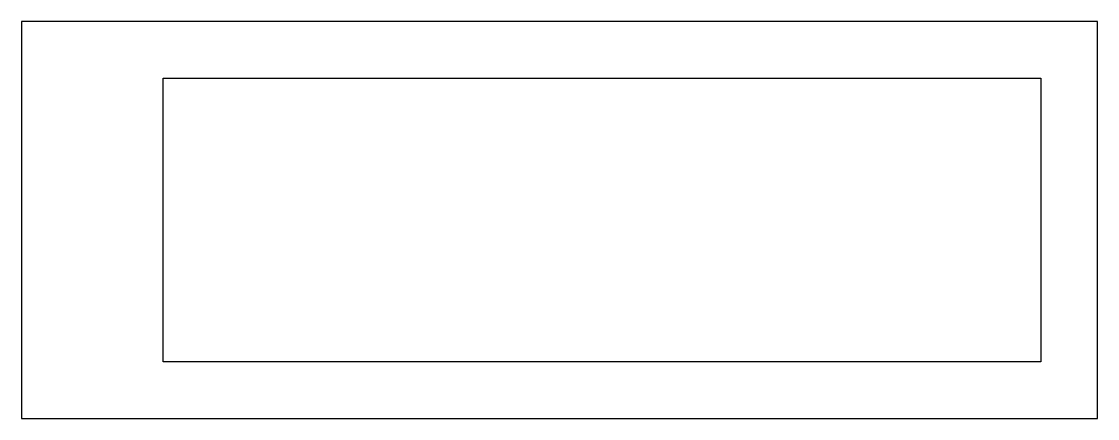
# Model space of a CAD drawing. Header units: metres. Extents: x -20 to 18, y 213 to 337.
# Drawn here: x -20.5 to 17.5, y 213 to 227 of the extents above; entities outside this region: 4.
import ezdxf

# ---------------------------------------------------------------- set-up
doc = ezdxf.new("R2010")
doc.units = ezdxf.units.M

msp = doc.modelspace()

# ---------------------------------------------------------------- linework, layer by layer
for p, q in [((-17.5, 337), (-20.5, 337)), ((-20.5, 337), (-20.5, 323)), ((-17.5, 323), (-17.5, 337)), ((-20.5, 323), (-17.5, 323)), ((17.5, 227), (-20.5, 227)), ((-20.5, 227), (-20.5, 213)), ((17.5, 213), (17.5, 227)), ((-15.5, 215), (-15.5, 225)), ((-15.5, 225), (15.5, 225)), ((15.5, 225), (15.5, 215)), ((15.5, 215), (-15.5, 215)), ((-20.5, 213), (17.5, 213))]:
    msp.add_line(p, q)

doc.saveas('drawing.dxf')
